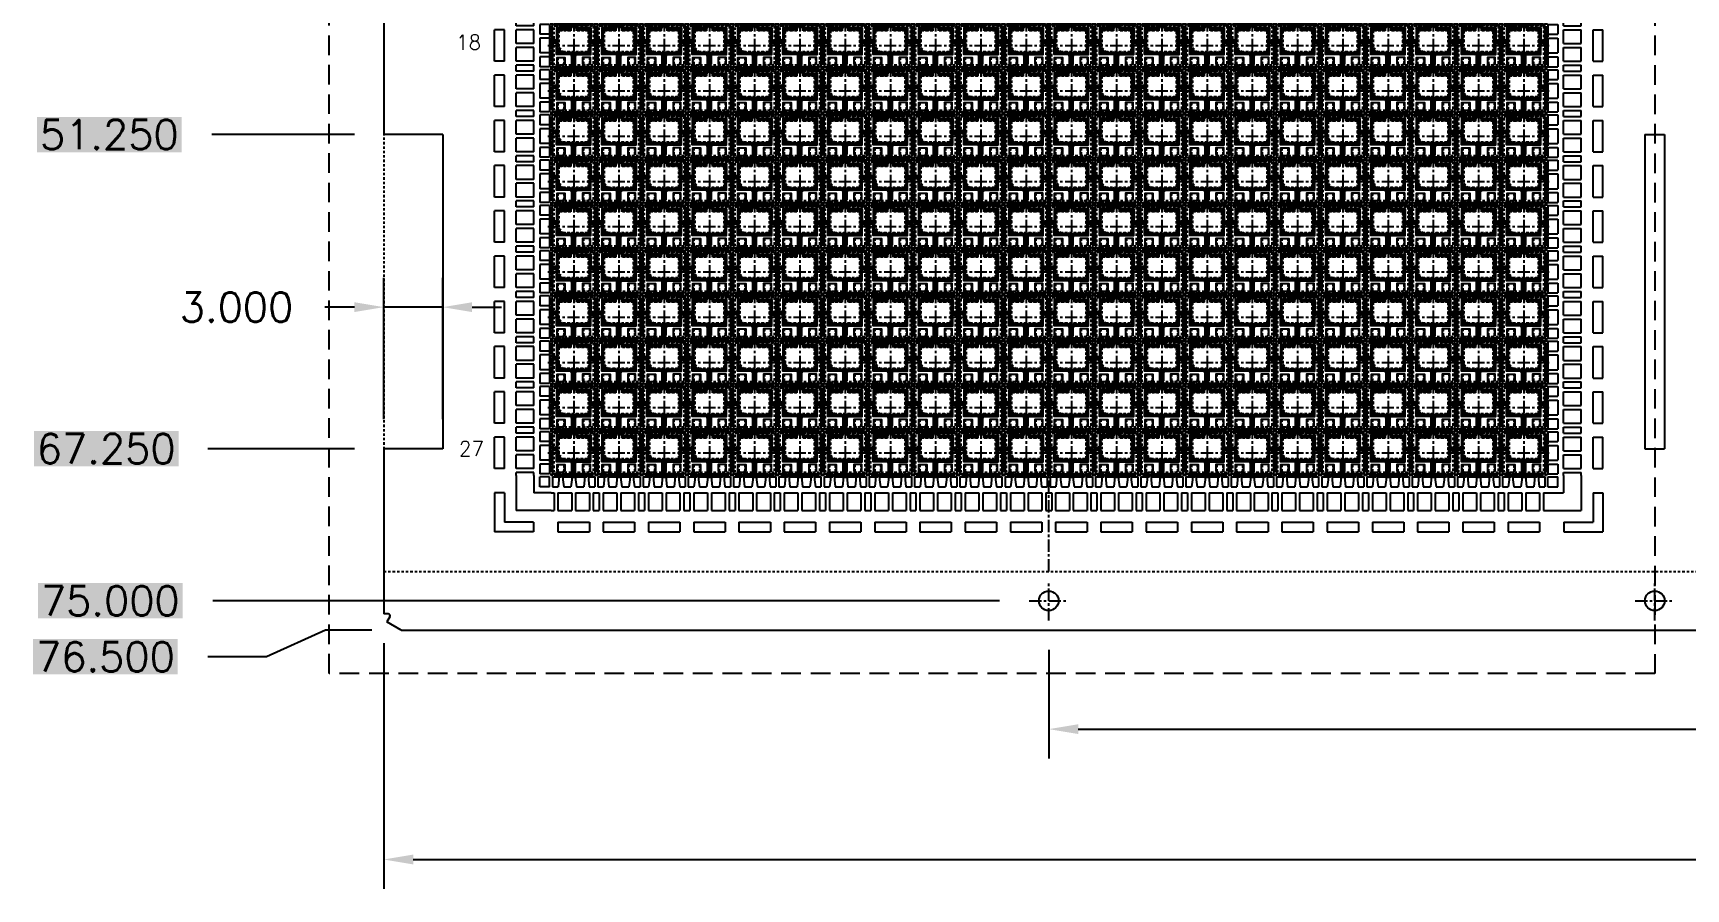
# Model space of a CAD drawing. Extents: x -723 to -440, y -65 to 49.
# Drawn here: x -722 to -637.8, y -63.1 to -19.5 of the extents above; entities that cross this region are included whole.
import ezdxf

# ---------------------------------------------------------------- set-up
doc = ezdxf.new("R2010")
doc.units = 0
doc.header["$LTSCALE"] = 0.5
for name, pattern in [('ACANSTGLM', [3, 2, -1]), ('CENTER', [2, 1.25, -0.25, 0.25, -0.25]), ('HIDDEN', [0.375, 0.25, -0.125]), ('HIDDEN2', [0.1875, 0.125, -0.0625])]:
    doc.linetypes.add(name, pattern=pattern)
for name, color, linetype in [('B', 5, 'Continuous'), ('C', 1, 'CENTER'), ('C-L', 6, 'HIDDEN'), ('D', 7, 'Continuous'), ('DIM', 7, 'Continuous'), ('H', 4, 'HIDDEN'), ('hatch', 7, 'CENTER'), ('HATCH O-L', 7, 'HIDDEN2'), ('HITACHI', 40, 'HIDDEN'), ('NOTES', 7, 'Continuous')]:
    doc.layers.add(name, color=color, linetype=linetype)
doc.styles.get("Standard").update_dxf_attribs({"font": 'ROMANS.SHX'})
doc.dimstyles.new('DIM 1', dxfattribs={"dimtxt": 1.5, "dimasz": 1.5, "dimexe": 1.5, "dimexo": 1.5, "dimgap": 1.5, "dimtad": 0, "dimtih": 1, "dimtoh": 1, "dimdec": 4, "dimzin": 1, "dimdsep": 46, "dimtxsty": 'STANDARD', "dimcen": 1.5, "dimclrd": 256, "dimclre": 256, "dimclrt": 256, "dimadec": 0, "dimazin": 2, "dimtfac": 1, "dimtdec": 4, "dimtmove": 0, "dimatfit": 3, "dimfxl": 1, "dimarcsym": 0})

# ---------------------------------------------------------------- blocks, each defined once
blk = doc.blocks.new('2X2_3L QFN')
at = {"layer": 'hatch'}
h = blk.add_hatch(dxfattribs=at)
h.set_pattern_fill('ANSI31', color=256, scale=0.02)
h.paths.add_polyline_path([(-1, 0.275, -0.414214), (-1.075, 0.35), (-1.075, 0.952), (-1.152, 0.952), (-1.152, -0.952), (-1.075, -0.952), (-1.075, 0.05, -0.414214), (-1, 0.125)])
h.paths.add_polyline_path([(1.152, 0.952), (1.075, 0.952), (1.075, 0.352, -0.414214), (1, 0.277), (1, 0.125, -0.414214), (1.075, 0.05), (1.075, -0.952), (1.152, -0.952)])
h = blk.add_hatch(dxfattribs=at)
h.set_pattern_fill('ANSI31', color=256, scale=0.02)
h.paths.add_polyline_path([(0.2, -0.45), (0.875, -0.45), (0.875, 0.05, -0.414214), (0.95, 0.125), (1, 0.125), (1, 0.277), (0.95, 0.277, -0.414214), (0.875, 0.352), (0.875, 0.382), (0.875, 0.9), (0.175, 0.9, -0.414214), (0.1, 0.975), (0.1, 0.95), (0.1, 0.926, 0.317837), (0.15, 0.855), (0.15, 0.755), (0.75, 0.755), (0.75, -0.295), (-0.55, -0.295), (-0.75, -0.095), (-0.75, 0.755), (-0.15, 0.755), (-0.15, 0.855, 0.317837), (-0.1, 0.926), (-0.1, 0.95), (-0.1, 0.975, -0.414214), (-0.175, 0.9), (-0.875, 0.9), (-0.875, 0.35, -0.414214), (-0.95, 0.275), (-1, 0.275), (-1, 0.125), (-0.95, 0.125, -0.414214), (-0.875, 0.05), (-0.875, -0.45), (-0.2, -0.45, -0.414214), (-0.1, -0.55), (-0.1, -0.94, -0.236068), (-0.07, -1), (0.07, -1, -0.236068), (0.1, -0.94), (0.1, -0.55, -0.414214)])
h = blk.add_hatch(dxfattribs=at)
h.set_pattern_fill('ANSI31', color=256, scale=0.02)
h.paths.add_polyline_path([(0.175, 1.075), (0.952, 1.075), (0.952, 1.152), (-0.952, 1.152), (-0.952, 1.075), (-0.175, 1.075)])
h = blk.add_hatch(dxfattribs=at)
h.set_pattern_fill('ANSI31', color=256, scale=0.02)
h.paths.add_polyline_path([(-0.8, -0.6), (-0.85, -0.6), (-0.85, -0.925), (-0.825, -0.925, -0.085164), (-0.8, -0.929)])
h.paths.add_polyline_path([(-0.45, -0.6), (-0.5, -0.6), (-0.5, -0.929, -0.085164), (-0.475, -0.925), (-0.45, -0.925)])
h.paths.add_polyline_path([(0.5, -0.6), (0.45, -0.6), (0.45, -0.925), (0.475, -0.925, -0.085164), (0.5, -0.929)])
h.paths.add_polyline_path([(0.85, -0.6), (0.8, -0.6), (0.8, -0.929, -0.085164), (0.825, -0.925), (0.85, -0.925)])
h = blk.add_hatch(dxfattribs=at)
h.set_pattern_fill('ANSI31', color=256, scale=0.02)
h.paths.add_polyline_path([(0.07, -1), (-0.07, -1, -0.40487), (-0.143, -1.075), (0.143, -1.075, -0.40487)])
h.paths.add_polyline_path([(0.952, -1.075), (0.75, -1.075), (0.55, -1.075), (0.55, -1.075), (0.145, -1.075, -0.008002), (0.143, -1.075), (-0.143, -1.075, -0.008002), (-0.145, -1.075), (-0.55, -1.075), (-0.75, -1.075), (-0.75, -1.075), (-0.952, -1.075), (-0.952, -1.152), (0.952, -1.152)])
at = {"layer": 'B'}
blk.add_line((0.45, -0.925), (0.475, -0.925), dxfattribs=at)
for points in [[(-0.175, 0.9), (-0.875, 0.9), (-0.875, 0.35, -0.414214), (-0.95, 0.275), (-1, 0.275, -0.414214), (-1.075, 0.35), (-1.075, 1.075), (-0.175, 1.075, -0.414214), (-0.1, 1), (-0.1, 0.975, -0.414214)], [(1, 0.277, 0.414214), (1.075, 0.352), (1.075, 1.075), (0.175, 1.075, 0.414214), (0.1, 1), (0.1, 0.975, 0.414214), (0.175, 0.9), (0.875, 0.9), (0.875, 0.382), (0.875, 0.352, 0.414214), (0.95, 0.277)], [(-0.1, -0.55, 0.414214), (-0.2, -0.45), (-0.875, -0.45), (-0.875, 0.05, 0.414214), (-0.95, 0.125), (-1, 0.125, 0.414214), (-1.075, 0.05), (-1.075, -1.075), (-0.75, -1.075), (-0.75, -1, 0.414214), (-0.825, -0.925), (-0.85, -0.925), (-0.85, -0.6), (-0.45, -0.6), (-0.45, -0.925), (-0.475, -0.925, 0.414214), (-0.55, -1), (-0.55, -1.075), (-0.145, -1.075, 0.720759), (-0.1, -0.94)], [(0.1, -0.94), (0.1, -0.55, -0.414214), (0.2, -0.45), (0.875, -0.45), (0.875, 0.05, -0.414214), (0.95, 0.125), (1, 0.125, -0.414214), (1.075, 0.05), (1.075, -1.075), (0.75, -1.075), (0.75, -1, -0.414214), (0.825, -0.925), (0.85, -0.925), (0.85, -0.6), (0.45, -0.6), (0.45, -0.925), (0.475, -0.925, -0.414214), (0.55, -1), (0.55, -1.075), (0.145, -1.075, -0.720759)]]:
    blk.add_lwpolyline(points, format="xyb", close=True, dxfattribs=at)
at = {"layer": 'C'}
for p, q in [((0, 1.339), (0, -1.36)), ((-1.323, 0), (1.397, 0))]:
    blk.add_line(p, q, dxfattribs=at)
at = {"layer": 'C-L'}
blk.add_line((1, 1), (-1, 1), dxfattribs=at)
blk.add_lwpolyline([(-1, 1), (1, 1), (1, -1), (-1, -1)], close=True, dxfattribs=at)
at = {"layer": 'H'}
for p, q in [((-1.075, 0.952), (-1.152, 0.952)), ((-0.952, 1.075), (-0.952, 1.152)), ((-0.175, 1.075), (0.175, 1.075)), ((-0.15, 0.855), (-0.15, 0.855)), ((-0.1, 0.95), (-0.1, 0.975)), ((0.1, 0.95), (0.1, 0.975)), ((0.15, 0.855), (0.15, 0.855)), ((0.952, 1.075), (0.952, 1.152)), ((1.075, 0.952), (1.152, 0.952)), ((-0.8, -0.6), (-0.8, -0.929)), ((-0.5, -0.6), (-0.5, -0.929)), ((0.5, -0.6), (0.5, -0.929)), ((0.8, -0.6), (0.8, -0.929)), ((-1.075, -0.952), (-1.152, -0.952)), ((-0.952, -1.075), (-0.952, -1.152)), ((-0.75, -1.075), (-0.55, -1.075)), ((0.55, -1.075), (0.75, -1.075)), ((0.952, -1.075), (0.952, -1.152)), ((1.075, -0.952), (1.152, -0.952))]:
    blk.add_line(p, q, dxfattribs=at)
blk.add_lwpolyline([(-0.1, 0.95), (-0.1, 0.926, -0.317837), (-0.15, 0.855), (-0.15, 0.755), (-0.75, 0.755), (-0.75, -0.095), (-0.55, -0.295), (0.75, -0.295), (0.75, 0.755), (0.15, 0.755), (0.15, 0.855, -0.317837), (0.1, 0.926), (0.1, 0.95)], format="xyb", dxfattribs=at)
at = {"layer": 'HATCH O-L'}
blk.add_lwpolyline([(-1.152, -1.152), (-1.152, 1.152), (1.152, 1.152), (1.152, -1.152)], close=True, dxfattribs=at)
blk = doc.blocks.new('H-SUPPORT')
at = {"layer": 'hatch'}
h = blk.add_hatch(dxfattribs=at)
h.set_pattern_fill('ANSI31', color=256, scale=0.02)
h.set_pattern_definition([(45, (536.18558, 348.402293), (-0.0449012806, 0.0449012806), [])])
h.paths.add_polyline_path([(1.752, 2.377), (-0.152, 2.377), (-0.152, 2.3), (1.752, 2.3)])
at = {"layer": 'B'}
for p, q in [((-0.275, 2.3), (0.05, 2.3)), ((-0.275, 2.3), (-0.275, 1.8)), ((-0.275, 1.8), (0.009, 1.8)), ((0.05, 2.15), (0.009, 1.8)), ((0.05, 2.3), (0.05, 2.15)), ((0.25, 2.3), (0.7, 2.3)), ((0.25, 2.3), (0.25, 2.15)), ((0.25, 2.15), (0.291, 1.8)), ((0.291, 1.8), (0.659, 1.8)), ((0.7, 2.15), (0.659, 1.8)), ((0.7, 2.3), (0.7, 2.15)), ((0.9, 2.3), (1.35, 2.3)), ((0.9, 2.3), (0.9, 2.15)), ((0.9, 2.15), (0.941, 1.8)), ((0.941, 1.8), (1.309, 1.8)), ((1.35, 2.15), (1.309, 1.8)), ((1.35, 2.3), (1.35, 2.15)), ((1.55, 2.3), (1.875, 2.3)), ((1.55, 2.3), (1.55, 2.15)), ((1.55, 2.15), (1.591, 1.8)), ((1.591, 1.8), (1.875, 1.8)), ((1.875, 2.3), (1.875, 1.8)), ((-0.352, 1.5), (-0.2, 1.5)), ((-0.2, 1.5), (-0.2, 0.6)), ((0, 1.5), (0.7, 1.5)), ((0, 1.5), (0, 0.6)), ((0.7, 1.5), (0.7, 0.6)), ((0.9, 1.5), (1.6, 1.5)), ((0.9, 1.5), (0.9, 0.6)), ((1.6, 1.5), (1.6, 0.6)), ((1.8, 1.5), (1.8, 0.6)), ((1.8, 1.5), (1.952, 1.5)), ((-0.352, 0.6), (-0.2, 0.6)), ((0, 0.6), (0.7, 0.6)), ((0, 0), (0, -0.5)), ((0.9, 0.6), (1.6, 0.6)), ((1.8, 0.6), (1.952, 0.6)), ((0, 0), (1.6, 0)), ((0, -0.5), (1.6, -0.5)), ((1.6, 0), (1.6, -0.5))]:
    blk.add_line(p, q, dxfattribs=at)
at = {"layer": 'H'}
for p, q in [((-0.152, 2.377), (-0.152, 2.3)), ((0.05, 2.3), (0.25, 2.3)), ((0.7, 2.3), (0.9, 2.3)), ((1.35, 2.3), (1.55, 2.3)), ((1.752, 2.377), (1.752, 2.3))]:
    blk.add_line(p, q, dxfattribs=at)
blk = doc.blocks.new('V-SUPPORT')
at = {"layer": 'hatch'}
h = blk.add_hatch(dxfattribs=at)
h.set_pattern_fill('ANSI31', color=256, scale=0.02)
h.set_pattern_definition([(45, (484.95498, 344.772493), (-0.0449012806, 0.0449012806), [])])
h.paths.add_polyline_path([(-0.8, 0.8524), (-0.8774, 0.8524), (-0.8774, -1.0524), (-0.8, -1.0524)])
at = {"layer": 'B'}
for p, q in [((-0.8, 0.975), (-0.3, 0.975)), ((-0.8, 0.975), (-0.8, 0.475)), ((-0.3, 0.975), (-0.3, 0.475)), ((0, 0.9), (0, 1.0524)), ((0, 0.9), (0.9, 0.9)), ((0.9, 0.9), (0.9, 1.0524)), ((-0.8, 0.475), (-0.3, 0.475)), ((-0.8, 0.275), (-0.3, 0.275)), ((-0.8, 0.275), (-0.8, -0.475)), ((-0.3, 0.275), (-0.3, -0.475)), ((0, 0), (0, 0.7)), ((0, 0.7), (0.9, 0.7)), ((0, 0), (0.9, 0)), ((0.9, 0), (0.9, 0.7)), ((1.5, -0.9), (1.5, 0.7)), ((1.5, 0.7), (2, 0.7)), ((2, -0.9), (2, 0.7)), ((-0.8, -0.475), (-0.3, -0.475)), ((-0.8, -0.675), (-0.8, -1.175)), ((-0.8, -0.675), (-0.3, -0.675)), ((-0.3, -0.675), (-0.3, -1.175)), ((0, -0.9), (0, -0.2)), ((0, -0.2), (0.9, -0.2)), ((0.9, -0.9), (0.9, -0.2)), ((-0.8, -1.175), (-0.3, -1.175)), ((0, -0.9), (0.9, -0.9)), ((0, -1.2524), (0, -1.1)), ((0, -1.1), (0.9, -1.1)), ((0.9, -1.2524), (0.9, -1.1)), ((1.5, -0.9), (2, -0.9))]:
    blk.add_line(p, q, dxfattribs=at)
at = {"layer": 'H'}
for p, q in [((-0.8774, 0.8524), (-0.8, 0.8524)), ((-0.8, 0.475), (-0.8, 0.275)), ((-0.8, -0.475), (-0.8, -0.675)), ((-0.8774, -1.0524), (-0.8, -1.0524))]:
    blk.add_line(p, q, dxfattribs=at)
blk = doc.blocks.new('*D3')
at = {"layer": 'Defpoints', "color": 0, "transparency": 16777216}
for p in [(17.883, -849.558), (267.883, -849.558), (267.883, -862.073)]:
    blk.add_point(p, dxfattribs=at)
at = {"layer": 'DIM', "lineweight": -2, "transparency": 16777216}
for p, q in [((17.883, -851.058), (17.883, -863.573)), ((267.883, -851.058), (267.883, -863.573)), ((19.383, -862.073), (137.668, -862.073)), ((266.383, -862.073), (148.097, -862.073))]:
    blk.add_line(p, q, dxfattribs=at)
at = {"layer": 'DIM', "transparency": 16777216}
for points in [[(19.383, -861.823), (19.383, -862.323), (17.883, -862.073)], [(266.383, -861.823), (266.383, -862.323), (267.883, -862.073)]]:
    blk.add_solid(points, dxfattribs=at)
at = {"layer": 'DIM', "transparency": 16777216, "insert": (142.883, -862.073), "char_height": 1.5, "attachment_point": 5}
blk.add_mtext('250.00', dxfattribs=at)
blk = doc.blocks.new('*D18')
at = {"layer": 'Defpoints', "color": 0, "transparency": 16777216}
for p in [(51.758, -773.897), (9.115, -825.147), (17.883, -825.147)]:
    blk.add_point(p, dxfattribs=at)
at = {"layer": 'DIM', "lineweight": -2, "transparency": 16777216}
blk.add_line((16.383, -825.147), (9.115, -825.147), dxfattribs=at)
at = {"layer": 'DIM', "color": 0, "transparency": 16777216, "insert": (3.901, -825.147), "char_height": 1.5, "attachment_point": 5, "bg_fill": 1, "box_fill_scale": 1.1, "bg_fill_color": 1, "bg_fill_transparency": 0}
blk.add_mtext('51.250', dxfattribs=at)
blk = doc.blocks.new('*D19')
at = {"layer": 'Defpoints', "color": 0, "transparency": 16777216}
for p in [(51.758, -773.897), (8.92, -841.147), (17.883, -841.147)]:
    blk.add_point(p, dxfattribs=at)
at = {"layer": 'DIM', "lineweight": -2, "transparency": 16777216}
blk.add_line((16.383, -841.147), (8.92, -841.147), dxfattribs=at)
at = {"layer": 'DIM', "color": 0, "transparency": 16777216, "insert": (3.742, -841.147), "char_height": 1.5, "attachment_point": 5, "bg_fill": 1, "box_fill_scale": 1.1, "bg_fill_color": 1, "bg_fill_transparency": 0}
blk.add_mtext('67.250', dxfattribs=at)
blk = doc.blocks.new('*D20')
at = {"layer": 'Defpoints', "color": 0, "transparency": 16777216}
for p in [(51.758, -773.897), (9.166, -848.897), (50.758, -848.897)]:
    blk.add_point(p, dxfattribs=at)
at = {"layer": 'DIM', "lineweight": -2, "transparency": 16777216}
blk.add_line((49.258, -848.897), (9.166, -848.897), dxfattribs=at)
at = {"layer": 'DIM', "color": 0, "transparency": 16777216, "insert": (3.951, -848.897), "char_height": 1.5, "attachment_point": 5, "bg_fill": 1, "box_fill_scale": 1.1, "bg_fill_color": 1, "bg_fill_transparency": 0}
blk.add_mtext('75.000', dxfattribs=at)
blk = doc.blocks.new('*D21')
at = {"layer": 'Defpoints', "color": 0, "transparency": 16777216}
for p in [(17.883, -833.938), (17.883, -841.147), (20.883, -841.147)]:
    blk.add_point(p, dxfattribs=at)
at = {"layer": 'DIM', "lineweight": -2, "transparency": 16777216}
for p, q in [((17.883, -839.647), (17.883, -832.438)), ((20.883, -839.647), (20.883, -832.438)), ((16.383, -833.938), (14.883, -833.938)), ((20.883, -833.938), (17.883, -833.938)), ((22.383, -833.938), (23.883, -833.938))]:
    blk.add_line(p, q, dxfattribs=at)
at = {"layer": 'DIM', "transparency": 16777216}
for points in [[(16.383, -833.688), (16.383, -834.188), (17.883, -833.938)], [(22.383, -833.688), (22.383, -834.188), (20.883, -833.938)]]:
    blk.add_solid(points, dxfattribs=at)
at = {"layer": 'DIM', "transparency": 16777216, "insert": (10.383, -833.938), "char_height": 1.5, "attachment_point": 5}
blk.add_mtext('3.000', dxfattribs=at)
blk = doc.blocks.new('*D26')
at = {"layer": 'Defpoints', "color": 0, "transparency": 16777216}
for p in [(51.758, -773.897), (267.883, -825.147), (273.481, -825.147)]:
    blk.add_point(p, dxfattribs=at)
at = {"layer": 'DIM', "lineweight": -2, "transparency": 16777216}
blk.add_line((269.383, -825.147), (273.481, -825.147), dxfattribs=at)
at = {"layer": 'DIM', "transparency": 16777216, "insert": (278.695, -825.147), "char_height": 1.5, "attachment_point": 5}
blk.add_mtext('51.250', dxfattribs=at)
blk = doc.blocks.new('*D27')
at = {"layer": 'Defpoints', "color": 0, "transparency": 16777216}
for p in [(51.758, -773.897), (267.883, -841.147), (273.841, -841.147)]:
    blk.add_point(p, dxfattribs=at)
at = {"layer": 'DIM', "lineweight": -2, "transparency": 16777216}
blk.add_line((269.383, -841.147), (273.841, -841.147), dxfattribs=at)
at = {"layer": 'DIM', "transparency": 16777216, "insert": (279.019, -841.147), "char_height": 1.5, "attachment_point": 5}
blk.add_mtext('67.250', dxfattribs=at)
blk = doc.blocks.new('*D29')
at = {"layer": 'Defpoints', "color": 0, "transparency": 16777216}
for p in [(51.758, -849.897), (237.008, -849.897), (237.008, -855.433)]:
    blk.add_point(p, dxfattribs=at)
at = {"layer": 'DIM', "lineweight": -2, "transparency": 16777216}
for p, q in [((51.758, -851.397), (51.758, -856.933)), ((237.008, -851.397), (237.008, -856.933)), ((53.258, -855.433), (129.918, -855.433)), ((235.508, -855.433), (158.847, -855.433))]:
    blk.add_line(p, q, dxfattribs=at)
at = {"layer": 'DIM', "transparency": 16777216}
for points in [[(53.258, -855.183), (53.258, -855.683), (51.758, -855.433)], [(235.508, -855.183), (235.508, -855.683), (237.008, -855.433)]]:
    blk.add_solid(points, dxfattribs=at)
at = {"layer": 'DIM', "transparency": 16777216, "insert": (144.383, -855.433), "char_height": 1.5, "attachment_point": 5}
blk.add_mtext('61.750 X 3 = 185.25', dxfattribs=at)
blk = doc.blocks.new('*D34')
at = {"layer": 'D', "lineweight": -2, "transparency": 16777216}
for p, q in [((14.916, -850.397), (11.916, -851.747)), ((17.272, -850.397), (14.916, -850.397)), ((11.916, -851.747), (8.916, -851.747))]:
    blk.add_line(p, q, dxfattribs=at)
at = {"layer": 'Defpoints', "color": 0, "transparency": 16777216}
for p in [(51.758, -773.897), (18.772, -850.397), (8.916, -851.747)]:
    blk.add_point(p, dxfattribs=at)
at = {"layer": 'D', "transparency": 16777216, "insert": (3.701, -851.747), "char_height": 1.5, "attachment_point": 5, "bg_fill": 1, "box_fill_scale": 1.1, "bg_fill_color": 1, "bg_fill_transparency": 0}
blk.add_mtext('76.500', dxfattribs=at)

msp = doc.modelspace()

# ---------------------------------------------------------------- linework, layer by layer
at = {"layer": 'B'}
for p, q in [((-704.124, -18.4061), (-704.124, -24.6561)), ((-701.124, -24.6561), (-704.124, -24.6561)), ((-701.124, -24.6561), (-701.124, -40.6561)), ((-639.874, -24.6561), (-639.874, -40.6561)), ((-639.874, -24.6561), (-638.874, -24.6561)), ((-638.874, -24.6561), (-638.874, -40.6561)), ((-704.124, -40.6561), (-704.124, -49.0679)), ((-701.124, -40.6561), (-704.124, -40.6561)), ((-639.874, -40.6561), (-638.874, -40.6561)), ((-697.3792, -42.0209), (-697.3792, -43.7983)), ((-696.4792, -42.0209), (-696.4792, -42.8983)), ((-695.6792, -42.0983), (-696.1792, -42.0983)), ((-696.1792, -42.5983), (-696.1792, -42.0983)), ((-695.6792, -42.5983), (-695.6792, -42.0983)), ((-644.8188, -42.0983), (-644.3188, -42.0983)), ((-644.8188, -42.5983), (-644.8188, -42.0983)), ((-644.3188, -42.5983), (-644.3188, -42.0983)), ((-644.0188, -42.0209), (-644.0188, -42.8983)), ((-643.1188, -42.0209), (-643.1188, -43.7983)), ((-698.4792, -42.9096), (-698.4792, -44.8983)), ((-697.9792, -42.9096), (-698.4792, -42.9096)), ((-697.9792, -42.9096), (-697.9792, -44.3983)), ((-695.6018, -42.8983), (-696.4792, -42.8983)), ((-695.6792, -42.5983), (-696.1792, -42.5983)), ((-644.8962, -42.8983), (-644.0188, -42.8983)), ((-644.8188, -42.5983), (-644.3188, -42.5983)), ((-642.5188, -42.9096), (-642.5188, -44.3983)), ((-642.5188, -42.9096), (-642.0188, -42.9096)), ((-642.0188, -42.9096), (-642.0188, -44.8983)), ((-696.4905, -44.3983), (-697.9792, -44.3983)), ((-695.6018, -43.7983), (-697.3792, -43.7983)), ((-696.4905, -44.3983), (-696.4905, -44.8983)), ((-644.8962, -43.7983), (-643.1188, -43.7983)), ((-644.0075, -44.3983), (-642.5188, -44.3983)), ((-644.0075, -44.3983), (-644.0075, -44.8983)), ((-696.4905, -44.8983), (-698.4792, -44.8983)), ((-644.0075, -44.8983), (-642.0188, -44.8983)), ((-703.235, -49.9061), (-455.013, -49.9061))]:
    msp.add_line(p, q, dxfattribs=at)
at = {"layer": 'B', "ltscale": 0.2}
for p, q in [((-703.9064, -49.0679), (-704.124, -49.0679)), ((-703.9064, -49.0679), (-704.124, -49.0679)), ((-703.8198, -49.2179), (-703.9716, -49.4808)), ((-703.235, -49.9061), (-703.9716, -49.4808))]:
    msp.add_line(p, q, dxfattribs=at)
at = {"layer": 'B'}
for centre in [(-670.249, -48.4061), (-639.374, -48.4061)]:
    msp.add_circle(centre, 0.5, dxfattribs=at)
at = {"layer": 'B', "ltscale": 0.2}
msp.add_arc((-703.9064, -49.1679), 0.1, 330, 90, dxfattribs=at)
at = {"layer": 'C'}
for p, q in [((-670.249, -46.9061), (-670.249, 25.0939)), ((-670.249, -49.4061), (-670.249, -47.4061)), ((-639.374, -49.4061), (-639.374, -47.4061)), ((-671.249, -48.4061), (-669.249, -48.4061)), ((-640.374, -48.4061), (-638.374, -48.4061))]:
    msp.add_line(p, q, dxfattribs=at)
at = {"layer": 'DIM', "linetype": 'ACANSTGLM'}
msp.add_lwpolyline([(-706.9034, 29.8824), (-639.374, 29.8824), (-639.374, -52.1079), (-706.9034, -52.1079)], close=True, dxfattribs=at)
at = {"layer": 'HITACHI'}
for p, q in [((-704.124, 21.0939), (-704.124, -42.9061)), ((-704.124, -46.9061), (-454.124, -46.9061))]:
    msp.add_line(p, q, dxfattribs=at)

# ---------------------------------------------------------------- block references
for p in [(-694.4494, -20.1253), (-692.1446, -20.1253), (-689.8398, -20.1253), (-687.535, -20.1253), (-685.2302, -20.1253), (-682.9254, -20.1253), (-680.6206, -20.1253), (-678.3158, -20.1253), (-676.011, -20.1253), (-673.7062, -20.1253), (-671.4014, -20.1253), (-669.0966, -20.1253), (-666.7918, -20.1253), (-664.487, -20.1253), (-662.1822, -20.1253), (-659.8774, -20.1253), (-657.5726, -20.1253), (-655.2678, -20.1253), (-652.963, -20.1253), (-650.6582, -20.1253), (-648.3534, -20.1253), (-646.0486, -20.1253), (-694.4494, -22.4301), (-692.1446, -22.4301), (-689.8398, -22.4301), (-687.535, -22.4301), (-685.2302, -22.4301), (-682.9254, -22.4301), (-680.6206, -22.4301), (-678.3158, -22.4301), (-676.011, -22.4301), (-673.7062, -22.4301), (-671.4014, -22.4301), (-669.0966, -22.4301), (-666.7918, -22.4301), (-664.487, -22.4301), (-662.1822, -22.4301), (-659.8774, -22.4301), (-657.5726, -22.4301), (-655.2678, -22.4301), (-652.963, -22.4301), (-650.6582, -22.4301), (-648.3534, -22.4301), (-646.0486, -22.4301), (-694.4494, -24.7349), (-692.1446, -24.7349), (-689.8398, -24.7349), (-687.535, -24.7349), (-685.2302, -24.7349), (-682.9254, -24.7349), (-680.6206, -24.7349), (-678.3158, -24.7349), (-676.011, -24.7349), (-673.7062, -24.7349), (-671.4014, -24.7349), (-669.0966, -24.7349), (-666.7918, -24.7349), (-664.487, -24.7349), (-662.1822, -24.7349), (-659.8774, -24.7349), (-657.5726, -24.7349), (-655.2678, -24.7349), (-652.963, -24.7349), (-650.6582, -24.7349), (-648.3534, -24.7349), (-646.0486, -24.7349), (-694.4494, -27.0397), (-692.1446, -27.0397), (-689.8398, -27.0397), (-687.535, -27.0397), (-685.2302, -27.0397), (-682.9254, -27.0397), (-680.6206, -27.0397), (-678.3158, -27.0397), (-676.011, -27.0397), (-673.7062, -27.0397), (-671.4014, -27.0397), (-669.0966, -27.0397), (-666.7918, -27.0397), (-664.487, -27.0397), (-662.1822, -27.0397), (-659.8774, -27.0397), (-657.5726, -27.0397), (-655.2678, -27.0397), (-652.963, -27.0397), (-650.6582, -27.0397), (-648.3534, -27.0397), (-646.0486, -27.0397), (-694.4494, -29.3445), (-692.1446, -29.3445), (-689.8398, -29.3445), (-687.535, -29.3445), (-685.2302, -29.3445), (-682.9254, -29.3445), (-680.6206, -29.3445), (-678.3158, -29.3445), (-676.011, -29.3445), (-673.7062, -29.3445), (-671.4014, -29.3445), (-669.0966, -29.3445), (-666.7918, -29.3445), (-664.487, -29.3445), (-662.1822, -29.3445), (-659.8774, -29.3445), (-657.5726, -29.3445), (-655.2678, -29.3445), (-652.963, -29.3445), (-650.6582, -29.3445), (-648.3534, -29.3445), (-646.0486, -29.3445), (-694.4494, -31.6493), (-692.1446, -31.6493), (-689.8398, -31.6493), (-687.535, -31.6493), (-685.2302, -31.6493), (-682.9254, -31.6493), (-680.6206, -31.6493), (-678.3158, -31.6493), (-676.011, -31.6493), (-673.7062, -31.6493), (-671.4014, -31.6493), (-669.0966, -31.6493), (-666.7918, -31.6493), (-664.487, -31.6493), (-662.1822, -31.6493), (-659.8774, -31.6493), (-657.5726, -31.6493), (-655.2678, -31.6493), (-652.963, -31.6493), (-650.6582, -31.6493), (-648.3534, -31.6493), (-646.0486, -31.6493), (-694.4494, -33.9541), (-692.1446, -33.9541), (-689.8398, -33.9541), (-687.535, -33.9541), (-685.2302, -33.9541), (-682.9254, -33.9541), (-680.6206, -33.9541), (-678.3158, -33.9541), (-676.011, -33.9541), (-673.7062, -33.9541), (-671.4014, -33.9541), (-669.0966, -33.9541), (-666.7918, -33.9541), (-664.487, -33.9541), (-662.1822, -33.9541), (-659.8774, -33.9541), (-657.5726, -33.9541), (-655.2678, -33.9541), (-652.963, -33.9541), (-650.6582, -33.9541), (-648.3534, -33.9541), (-646.0486, -33.9541), (-694.4494, -36.2589), (-692.1446, -36.2589), (-689.8398, -36.2589), (-687.535, -36.2589), (-685.2302, -36.2589), (-682.9254, -36.2589), (-680.6206, -36.2589), (-678.3158, -36.2589), (-676.011, -36.2589), (-673.7062, -36.2589), (-671.4014, -36.2589), (-669.0966, -36.2589), (-666.7918, -36.2589), (-664.487, -36.2589), (-662.1822, -36.2589), (-659.8774, -36.2589), (-657.5726, -36.2589), (-655.2678, -36.2589), (-652.963, -36.2589), (-650.6582, -36.2589), (-648.3534, -36.2589), (-646.0486, -36.2589), (-694.4494, -38.5637), (-692.1446, -38.5637), (-689.8398, -38.5637), (-687.535, -38.5637), (-685.2302, -38.5637), (-682.9254, -38.5637), (-680.6206, -38.5637), (-678.3158, -38.5637), (-676.011, -38.5637), (-673.7062, -38.5637), (-671.4014, -38.5637), (-669.0966, -38.5637), (-666.7918, -38.5637), (-664.487, -38.5637), (-662.1822, -38.5637), (-659.8774, -38.5637), (-657.5726, -38.5637), (-655.2678, -38.5637), (-652.963, -38.5637), (-650.6582, -38.5637), (-648.3534, -38.5637), (-646.0486, -38.5637), (-694.4494, -40.8685), (-692.1446, -40.8685), (-689.8398, -40.8685), (-687.535, -40.8685), (-685.2302, -40.8685), (-682.9254, -40.8685), (-680.6206, -40.8685), (-678.3158, -40.8685), (-676.011, -40.8685), (-673.7062, -40.8685), (-671.4014, -40.8685), (-669.0966, -40.8685), (-666.7918, -40.8685), (-664.487, -40.8685), (-662.1822, -40.8685), (-659.8774, -40.8685), (-657.5726, -40.8685), (-655.2678, -40.8685), (-652.963, -40.8685), (-650.6582, -40.8685), (-648.3534, -40.8685), (-646.0486, -40.8685)]:
    msp.add_blockref('2X2_3L QFN', p)
at = {"layer": 'B', "xscale": -1}
for p in [(-696.4792, -20.0253), (-696.4792, -22.3301), (-696.4792, -24.6349), (-696.4792, -26.9397), (-696.4792, -29.2445), (-696.4792, -31.5493), (-696.4792, -33.8541), (-696.4792, -36.1589), (-696.4792, -38.4637), (-696.4792, -40.7685)]:
    msp.add_blockref('V-SUPPORT', p, dxfattribs=at)
at = {"layer": 'B'}
for p in [(-644.0188, -20.0253), (-644.0188, -22.3301), (-644.0188, -24.6349), (-644.0188, -26.9397), (-644.0188, -29.2445), (-644.0188, -31.5493), (-644.0188, -33.8541), (-644.0188, -36.1589), (-644.0188, -38.4637), (-644.0188, -40.7685)]:
    msp.add_blockref('V-SUPPORT', p, dxfattribs=at)
at = {"layer": 'HATCH O-L'}
for p in [(-695.2494, -44.3983), (-692.9446, -44.3983), (-690.6398, -44.3983), (-688.335, -44.3983), (-686.0302, -44.3983), (-683.7254, -44.3983), (-681.4206, -44.3983), (-679.1158, -44.3983), (-676.811, -44.3983), (-674.5062, -44.3983), (-672.2014, -44.3983), (-669.8966, -44.3983), (-667.5918, -44.3983), (-665.287, -44.3983), (-662.9822, -44.3983), (-660.6774, -44.3983), (-658.3726, -44.3983), (-656.0678, -44.3983), (-653.763, -44.3983), (-651.4582, -44.3983), (-649.1534, -44.3983), (-646.8486, -44.3983)]:
    msp.add_blockref('H-SUPPORT', p, dxfattribs=at)

# ---------------------------------------------------------------- texts
at = {"layer": 'NOTES', "char_height": 0.75, "attachment_point": 1}
for s, insert in [('18', (-700.4501, -19.5822)), ('27', (-700.2993, -40.2804))]:
    msp.add_mtext_dynamic_manual_height_columns(s, width=46.888152, gutter_width=1, heights=[0], dxfattribs=dict(at, insert=insert))

# ---------------------------------------------------------------- dimensions: what is measured, and where the dimension line sits
at = {"layer": 'D'}
dim = msp.add_ordinate_dim(feature_location=(-703.235, -49.9061), offset=(-9.8561, -1.3502), dtype=0, origin=(-670.249, 26.5939), dimstyle='DIM 1', override={"dimdec": 3, "dimtfill": 2, "dimtfillclr": 1}, dxfattribs=at)
dim.commit()
dim.dimension.update_dxf_attribs({"geometry": '*D34', "text_midpoint": (-718.3054, -51.2563), "insert": (-722.0066, 800.4904)})
at = {"layer": 'DIM'}
for feature_location, offset, override, picture, middle in [((-704.124, -40.6561), (-8.9625, 0), {"dimdec": 3, "dimclrt": 0, "dimtfill": 2, "dimtfillclr": 1}, '*D19', (-718.2651, -40.6561)), ((-704.124, -24.6561), (-8.7675, 0), {"dimdec": 3, "dimclrt": 0, "dimtfill": 2, "dimtfillclr": 1}, '*D18', (-718.1058, -24.6561)), ((-671.249, -48.4061), (-41.592, 0), {"dimdec": 3, "dimclrt": 0, "dimtfill": 2, "dimtfillclr": 1}, '*D20', (-718.0553, -48.4061)), ((-454.124, -24.6561), (5.5986, 0), {"dimdec": 3}, '*D26', (-443.3112, -24.6561)), ((-454.124, -40.6561), (5.9581, 0), {"dimdec": 3}, '*D27', (-442.9873, -40.6561))]:
    dim = msp.add_ordinate_dim(feature_location=feature_location, offset=offset, dtype=0, origin=(-670.249, 26.5939), dimstyle='DIM 1', override=override, dxfattribs=at)
    dim.commit()
    dim.dimension.update_dxf_attribs({"geometry": picture, "text_midpoint": middle, "insert": (-722.0066, 800.4904)})
dim = msp.add_linear_dim(base=(-704.124, -33.4478), p1=(-701.124, -40.6561), p2=(-704.124, -40.6561), dimstyle='DIM 1', override={"dimdec": 3}, dxfattribs=at)
dim.commit()
dim.dimension.update_dxf_attribs({"geometry": '*D21', "text_midpoint": (-711.624, -33.4478), "insert": (-722.0066, 800.4904)})
dim = msp.add_linear_dim(base=(-454.124, -61.5821), p1=(-704.124, -49.0679), p2=(-454.124, -49.0679), dimstyle='DIM 1', override={"dimdec": 2}, dxfattribs=at)
dim.commit()
dim.dimension.update_dxf_attribs({"geometry": '*D3', "text_midpoint": (-579.124, -61.5821), "dimtype": 128, "insert": (-722.0066, 800.4904)})
dim = msp.add_linear_dim(base=(-484.999, -54.9426), p1=(-670.249, -49.4061), p2=(-484.999, -49.4061), text='61.750 X 3 = <>', dimstyle='DIM 1', override={"dimdec": 2}, dxfattribs=at)
dim.commit()
dim.dimension.update_dxf_attribs({"geometry": '*D29', "text_midpoint": (-577.624, -54.9426), "insert": (-722.0066, 800.4904)})

doc.saveas('drawing.dxf')
